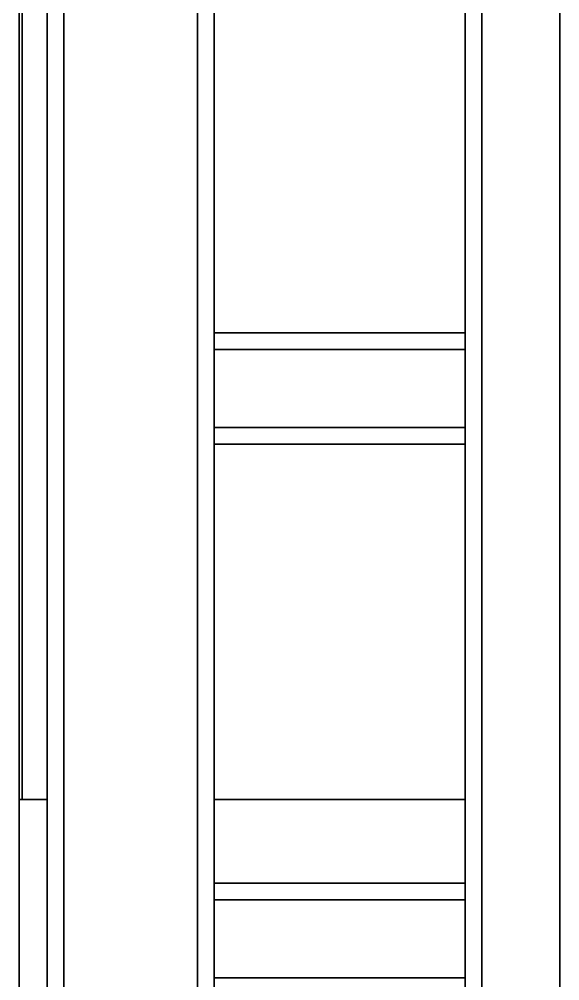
# Model space of a CAD drawing. Header units: millimetres. Extents: x -1052 to 3351, y 0 to 2015.
# Drawn here: x -358.6 to -352.86, y 1735.88 to 1746.09 of the extents above; entities that cross this region are included whole.
import ezdxf

# ---------------------------------------------------------------- set-up
doc = ezdxf.new("R2010")
doc.units = ezdxf.units.MM

msp = doc.modelspace()

# ---------------------------------------------------------------- linework, layer by layer
at = {"color": 7, "linetype": 'Continuous', "lineweight": 35}
for p, q in [((-358.1296, 1700.3826), (-358.1296, 1767.8333)), ((-358.1296, 1700.3826), (-358.1296, 1767.8333)), ((-356.7096, 1700.3826), (-356.7096, 1767.8333)), ((-356.7096, 1700.3826), (-356.7096, 1767.8333)), ((-353.692, 1700.3826), (-353.692, 1767.8333)), ((-353.692, 1700.3826), (-353.692, 1767.8333)), ((-352.8637, 1700.3826), (-352.8637, 1767.8333)), ((-352.8637, 1700.3826), (-352.8637, 1767.8333)), ((-358.5733, 1737.8059), (-358.5733, 1748.6039)), ((-358.5733, 1737.8059), (-358.5733, 1748.6039)), ((-358.3071, 1700.3826), (-358.3071, 1748.6039)), ((-358.3071, 1700.3826), (-358.3071, 1748.6039)), ((-353.8695, 1736.9184), (-353.8695, 1748.6039)), ((-353.8695, 1736.9184), (-353.8695, 1748.6039)), ((-358.6029, 1748.1602), (-358.6029, 1729.6704)), ((-358.6029, 1748.1602), (-358.6029, 1729.6704)), ((-356.5321, 1736.9184), (-356.5321, 1747.5685)), ((-356.5321, 1736.9184), (-356.5321, 1747.5685)), ((-353.8695, 1742.7612), (-356.5321, 1742.7612)), ((-353.8695, 1742.7612), (-356.5321, 1742.7612)), ((-353.8695, 1742.5837), (-356.5321, 1742.5837)), ((-353.8695, 1742.5837), (-356.5321, 1742.5837)), ((-353.8695, 1741.7553), (-356.5321, 1741.7553)), ((-353.8695, 1741.7553), (-356.5321, 1741.7553)), ((-353.8695, 1741.5778), (-356.5321, 1741.5778)), ((-353.8695, 1741.5778), (-356.5321, 1741.5778)), ((-358.6029, 1737.8059), (-358.3071, 1737.8059)), ((-358.6029, 1737.8059), (-358.3071, 1737.8059)), ((-356.5321, 1737.8059), (-353.8695, 1737.8059)), ((-356.5321, 1737.8059), (-353.8695, 1737.8059)), ((-353.8695, 1736.9184), (-356.5321, 1736.9184)), ((-356.5321, 1736.9184), (-356.5321, 1736.7409)), ((-353.8695, 1736.9184), (-356.5321, 1736.9184)), ((-356.5321, 1736.9184), (-356.5321, 1736.7409)), ((-353.8695, 1736.7409), (-353.8695, 1736.9184)), ((-353.8695, 1736.7409), (-353.8695, 1736.9184)), ((-356.5321, 1735.9125), (-356.5321, 1736.7409)), ((-353.8695, 1736.7409), (-356.5321, 1736.7409)), ((-356.5321, 1735.9125), (-356.5321, 1736.7409)), ((-353.8695, 1736.7409), (-356.5321, 1736.7409)), ((-353.8695, 1736.7409), (-353.8695, 1735.9125)), ((-353.8695, 1736.7409), (-353.8695, 1735.9125)), ((-353.8695, 1735.9125), (-356.5321, 1735.9125)), ((-356.5321, 1735.9125), (-356.5321, 1735.735)), ((-353.8695, 1735.9125), (-356.5321, 1735.9125)), ((-356.5321, 1735.9125), (-356.5321, 1735.735)), ((-353.8695, 1735.735), (-353.8695, 1735.9125)), ((-353.8695, 1735.735), (-353.8695, 1735.9125))]:
    msp.add_line(p, q, dxfattribs=at)

doc.saveas('drawing.dxf')
